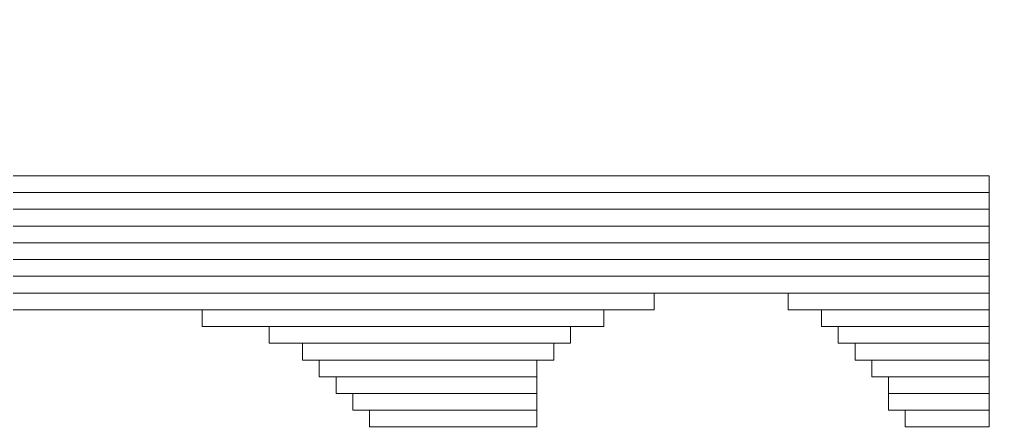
# Model space of a CAD drawing. Header units: millimetres. Extents: x -86 to 67, y -55 to 52.
# Drawn here: x -16.75 to -15.264, y -41.501 to -40.887 of the extents above; entities that cross this region are included whole.
import ezdxf

# ---------------------------------------------------------------- set-up
doc = ezdxf.new("R2010")
doc.units = ezdxf.units.MM
doc.header["$MEASUREMENT"] = 0
doc.layers.add('BG_OUTLINE', color=7, linetype='Continuous')
doc.layers.add('MA_PEN3', color=7, linetype='Continuous')

msp = doc.modelspace()

# ---------------------------------------------------------------- linework, layer by layer
at = {"layer": 'BG_OUTLINE', "color": 3, "lineweight": 9}
msp.add_open_spline([(-60.0926, 34.7331), (-60.0926, 34.7331), (63.7724, 34.7331), (63.7724, 34.7331), (63.7724, 34.7331), (64.585, 34.7336), (65.3646, 34.4113), (65.9396, 33.837), (65.9396, 33.837), (66.5146, 33.2627), (66.8379, 32.4797), (66.8384, 31.667), (66.8384, 31.667), (66.8384, 31.667), (66.8412, -52.28), (66.8412, -52.28), (66.8412, -52.28), (66.8412, -52.28), (66.8384, -52.1933), (66.8384, -52.1933), (66.8384, -52.1933), (66.8389, -53.006), (66.5166, -53.7856), (65.9424, -54.3606), (65.9424, -54.3606), (65.3681, -54.9356), (64.585, -55.2589), (63.7724, -55.2594), (63.7724, -55.2594), (63.7724, -55.2594), (-60.1869, -55.2594), (-60.1869, -55.2594), (-60.1869, -55.2594), (-60.1869, -55.2594), (-60.0853, -55.2518), (-60.0853, -55.2518), (-60.0853, -55.2518), (-60.8979, -55.2523), (-61.6775, -54.9299), (-62.2525, -54.3557), (-62.2525, -54.3557), (-62.8275, -53.7814), (-63.1508, -52.9984), (-63.1513, -52.1857), (-63.1513, -52.1857), (-63.1513, -52.1857), (-63.1587, 31.667), (-63.1587, 31.667), (-63.1587, 31.667), (-63.1592, 32.4797), (-62.8369, 33.2593), (-62.2626, 33.8343), (-62.2626, 33.8343), (-61.6883, 34.4093), (-60.9053, 34.7326), (-60.0926, 34.7331)], degree=3, knots=[0, 0, 0, 0, 0.071429, 0.071429, 0.071429, 0.071429, 0.142857, 0.142857, 0.142857, 0.142857, 0.214286, 0.214286, 0.214286, 0.214286, 0.285714, 0.285714, 0.285714, 0.285714, 0.357143, 0.357143, 0.357143, 0.357143, 0.428571, 0.428571, 0.428571, 0.428571, 0.5, 0.5, 0.5, 0.5, 0.571429, 0.571429, 0.571429, 0.571429, 0.642857, 0.642857, 0.642857, 0.642857, 0.714286, 0.714286, 0.714286, 0.714286, 0.785714, 0.785714, 0.785714, 0.785714, 0.857143, 0.857143, 0.857143, 0.857143, 0.928571, 0.928571, 0.928571, 0.928571, 1, 1, 1, 1], dxfattribs=at)
at = {"layer": 'MA_PEN3', "color": 5, "lineweight": 9}
for points in [[(-20.3343, -41.1497), (-20.3343, -41.1497), (-20.3343, -41.1243), (-20.3343, -41.1243), (-20.3343, -41.1243), (-20.3343, -41.1243), (-15.2797, -41.1243), (-15.2797, -41.1243), (-15.2797, -41.1243), (-15.2797, -41.1243), (-15.2797, -41.1497), (-15.2797, -41.1497), (-15.2797, -41.1497), (-15.2797, -41.1497), (-20.3343, -41.1497), (-20.3343, -41.1497)], [(-20.3343, -41.1751), (-20.3343, -41.1751), (-20.3343, -41.1497), (-20.3343, -41.1497), (-20.3343, -41.1497), (-20.3343, -41.1497), (-15.2797, -41.1497), (-15.2797, -41.1497), (-15.2797, -41.1497), (-15.2797, -41.1497), (-15.2797, -41.1751), (-15.2797, -41.1751), (-15.2797, -41.1751), (-15.2797, -41.1751), (-20.3343, -41.1751), (-20.3343, -41.1751)], [(-20.3343, -41.2005), (-20.3343, -41.2005), (-20.3343, -41.1751), (-20.3343, -41.1751), (-20.3343, -41.1751), (-20.3343, -41.1751), (-15.2797, -41.1751), (-15.2797, -41.1751), (-15.2797, -41.1751), (-15.2797, -41.1751), (-15.2797, -41.2005), (-15.2797, -41.2005), (-15.2797, -41.2005), (-15.2797, -41.2005), (-20.3343, -41.2005), (-20.3343, -41.2005)], [(-20.3343, -41.2259), (-20.3343, -41.2259), (-20.3343, -41.2005), (-20.3343, -41.2005), (-20.3343, -41.2005), (-20.3343, -41.2005), (-15.2797, -41.2005), (-15.2797, -41.2005), (-15.2797, -41.2005), (-15.2797, -41.2005), (-15.2797, -41.2259), (-15.2797, -41.2259), (-15.2797, -41.2259), (-15.2797, -41.2259), (-20.3343, -41.2259), (-20.3343, -41.2259)], [(-20.3343, -41.2513), (-20.3343, -41.2513), (-20.3343, -41.2259), (-20.3343, -41.2259), (-20.3343, -41.2259), (-20.3343, -41.2259), (-15.2797, -41.2259), (-15.2797, -41.2259), (-15.2797, -41.2259), (-15.2797, -41.2259), (-15.2797, -41.2513), (-15.2797, -41.2513), (-15.2797, -41.2513), (-15.2797, -41.2513), (-20.3343, -41.2513), (-20.3343, -41.2513)], [(-20.3343, -41.2767), (-20.3343, -41.2767), (-20.3343, -41.2513), (-20.3343, -41.2513), (-20.3343, -41.2513), (-20.3343, -41.2513), (-15.2797, -41.2513), (-15.2797, -41.2513), (-15.2797, -41.2513), (-15.2797, -41.2513), (-15.2797, -41.2767), (-15.2797, -41.2767), (-15.2797, -41.2767), (-15.2797, -41.2767), (-20.3343, -41.2767), (-20.3343, -41.2767)], [(-20.3343, -41.3021), (-20.3343, -41.3021), (-20.3343, -41.2767), (-20.3343, -41.2767), (-20.3343, -41.2767), (-20.3343, -41.2767), (-15.2797, -41.2767), (-15.2797, -41.2767), (-15.2797, -41.2767), (-15.2797, -41.2767), (-15.2797, -41.3021), (-15.2797, -41.3021), (-15.2797, -41.3021), (-15.2797, -41.3021), (-20.3343, -41.3021), (-20.3343, -41.3021)], [(-18.9119, -41.3275), (-18.9119, -41.3275), (-18.9119, -41.3021), (-18.9119, -41.3021), (-18.9119, -41.3021), (-18.9119, -41.3021), (-15.7877, -41.3021), (-15.7877, -41.3021), (-15.7877, -41.3021), (-15.7877, -41.3021), (-15.7877, -41.3275), (-15.7877, -41.3275), (-15.7877, -41.3275), (-15.7877, -41.3275), (-18.9119, -41.3275), (-18.9119, -41.3275)], [(-15.5845, -41.3275), (-15.5845, -41.3275), (-15.5845, -41.3021), (-15.5845, -41.3021), (-15.5845, -41.3021), (-15.5845, -41.3021), (-15.2797, -41.3021), (-15.2797, -41.3021), (-15.2797, -41.3021), (-15.2797, -41.3021), (-15.2797, -41.3275), (-15.2797, -41.3275), (-15.2797, -41.3275), (-15.2797, -41.3275), (-15.5845, -41.3275), (-15.5845, -41.3275)], [(-16.4735, -41.3529), (-16.4735, -41.3529), (-16.4735, -41.3275), (-16.4735, -41.3275), (-16.4735, -41.3275), (-16.4735, -41.3275), (-15.8639, -41.3275), (-15.8639, -41.3275), (-15.8639, -41.3275), (-15.8639, -41.3275), (-15.8639, -41.3529), (-15.8639, -41.3529), (-15.8639, -41.3529), (-15.8639, -41.3529), (-16.4735, -41.3529), (-16.4735, -41.3529)], [(-15.5337, -41.3529), (-15.5337, -41.3529), (-15.5337, -41.3275), (-15.5337, -41.3275), (-15.5337, -41.3275), (-15.5337, -41.3275), (-15.2797, -41.3275), (-15.2797, -41.3275), (-15.2797, -41.3275), (-15.2797, -41.3275), (-15.2797, -41.3529), (-15.2797, -41.3529), (-15.2797, -41.3529), (-15.2797, -41.3529), (-15.5337, -41.3529), (-15.5337, -41.3529)], [(-16.3719, -41.3783), (-16.3719, -41.3783), (-16.3719, -41.3529), (-16.3719, -41.3529), (-16.3719, -41.3529), (-16.3719, -41.3529), (-15.9147, -41.3529), (-15.9147, -41.3529), (-15.9147, -41.3529), (-15.9147, -41.3529), (-15.9147, -41.3783), (-15.9147, -41.3783), (-15.9147, -41.3783), (-15.9147, -41.3783), (-16.3719, -41.3783), (-16.3719, -41.3783)], [(-15.5083, -41.3783), (-15.5083, -41.3783), (-15.5083, -41.3529), (-15.5083, -41.3529), (-15.5083, -41.3529), (-15.5083, -41.3529), (-15.2797, -41.3529), (-15.2797, -41.3529), (-15.2797, -41.3529), (-15.2797, -41.3529), (-15.2797, -41.3783), (-15.2797, -41.3783), (-15.2797, -41.3783), (-15.2797, -41.3783), (-15.5083, -41.3783), (-15.5083, -41.3783)], [(-16.3211, -41.4037), (-16.3211, -41.4037), (-16.3211, -41.3783), (-16.3211, -41.3783), (-16.3211, -41.3783), (-16.3211, -41.3783), (-15.9401, -41.3783), (-15.9401, -41.3783), (-15.9401, -41.3783), (-15.9401, -41.3783), (-15.9401, -41.4037), (-15.9401, -41.4037), (-15.9401, -41.4037), (-15.9401, -41.4037), (-16.3211, -41.4037), (-16.3211, -41.4037)], [(-15.4829, -41.4037), (-15.4829, -41.4037), (-15.4829, -41.3783), (-15.4829, -41.3783), (-15.4829, -41.3783), (-15.4829, -41.3783), (-15.2797, -41.3783), (-15.2797, -41.3783), (-15.2797, -41.3783), (-15.2797, -41.3783), (-15.2797, -41.4037), (-15.2797, -41.4037), (-15.2797, -41.4037), (-15.2797, -41.4037), (-15.4829, -41.4037), (-15.4829, -41.4037)], [(-16.2957, -41.4291), (-16.2957, -41.4291), (-16.2957, -41.4037), (-16.2957, -41.4037), (-16.2957, -41.4037), (-16.2957, -41.4037), (-15.9655, -41.4037), (-15.9655, -41.4037), (-15.9655, -41.4037), (-15.9655, -41.4037), (-15.9655, -41.4291), (-15.9655, -41.4291), (-15.9655, -41.4291), (-15.9655, -41.4291), (-16.2957, -41.4291), (-16.2957, -41.4291)], [(-15.4575, -41.4291), (-15.4575, -41.4291), (-15.4575, -41.4037), (-15.4575, -41.4037), (-15.4575, -41.4037), (-15.4575, -41.4037), (-15.2797, -41.4037), (-15.2797, -41.4037), (-15.2797, -41.4037), (-15.2797, -41.4037), (-15.2797, -41.4291), (-15.2797, -41.4291), (-15.2797, -41.4291), (-15.2797, -41.4291), (-15.4575, -41.4291), (-15.4575, -41.4291)], [(-16.2703, -41.4545), (-16.2703, -41.4545), (-16.2703, -41.4291), (-16.2703, -41.4291), (-16.2703, -41.4291), (-16.2703, -41.4291), (-15.9655, -41.4291), (-15.9655, -41.4291), (-15.9655, -41.4291), (-15.9655, -41.4291), (-15.9655, -41.4545), (-15.9655, -41.4545), (-15.9655, -41.4545), (-15.9655, -41.4545), (-16.2703, -41.4545), (-16.2703, -41.4545)], [(-15.4321, -41.4545), (-15.4321, -41.4545), (-15.4321, -41.4291), (-15.4321, -41.4291), (-15.4321, -41.4291), (-15.4321, -41.4291), (-15.2797, -41.4291), (-15.2797, -41.4291), (-15.2797, -41.4291), (-15.2797, -41.4291), (-15.2797, -41.4545), (-15.2797, -41.4545), (-15.2797, -41.4545), (-15.2797, -41.4545), (-15.4321, -41.4545), (-15.4321, -41.4545)], [(-16.2449, -41.4799), (-16.2449, -41.4799), (-16.2449, -41.4545), (-16.2449, -41.4545), (-16.2449, -41.4545), (-16.2449, -41.4545), (-15.9655, -41.4545), (-15.9655, -41.4545), (-15.9655, -41.4545), (-15.9655, -41.4545), (-15.9655, -41.4799), (-15.9655, -41.4799), (-15.9655, -41.4799), (-15.9655, -41.4799), (-16.2449, -41.4799), (-16.2449, -41.4799)], [(-15.4321, -41.4799), (-15.4321, -41.4799), (-15.4321, -41.4545), (-15.4321, -41.4545), (-15.4321, -41.4545), (-15.4321, -41.4545), (-15.2797, -41.4545), (-15.2797, -41.4545), (-15.2797, -41.4545), (-15.2797, -41.4545), (-15.2797, -41.4799), (-15.2797, -41.4799), (-15.2797, -41.4799), (-15.2797, -41.4799), (-15.4321, -41.4799), (-15.4321, -41.4799)], [(-16.2195, -41.5053), (-16.2195, -41.5053), (-16.2195, -41.4799), (-16.2195, -41.4799), (-16.2195, -41.4799), (-16.2195, -41.4799), (-15.9655, -41.4799), (-15.9655, -41.4799), (-15.9655, -41.4799), (-15.9655, -41.4799), (-15.9655, -41.5053), (-15.9655, -41.5053), (-15.9655, -41.5053), (-15.9655, -41.5053), (-16.2195, -41.5053), (-16.2195, -41.5053)], [(-15.4067, -41.5053), (-15.4067, -41.5053), (-15.4067, -41.4799), (-15.4067, -41.4799), (-15.4067, -41.4799), (-15.4067, -41.4799), (-15.2797, -41.4799), (-15.2797, -41.4799), (-15.2797, -41.4799), (-15.2797, -41.4799), (-15.2797, -41.5053), (-15.2797, -41.5053), (-15.2797, -41.5053), (-15.2797, -41.5053), (-15.4067, -41.5053), (-15.4067, -41.5053)]]:
    msp.add_open_spline(points, degree=3, knots=[0, 0, 0, 0, 0.25, 0.25, 0.25, 0.25, 0.5, 0.5, 0.5, 0.5, 0.75, 0.75, 0.75, 0.75, 1, 1, 1, 1], dxfattribs=at)

doc.saveas('drawing.dxf')
